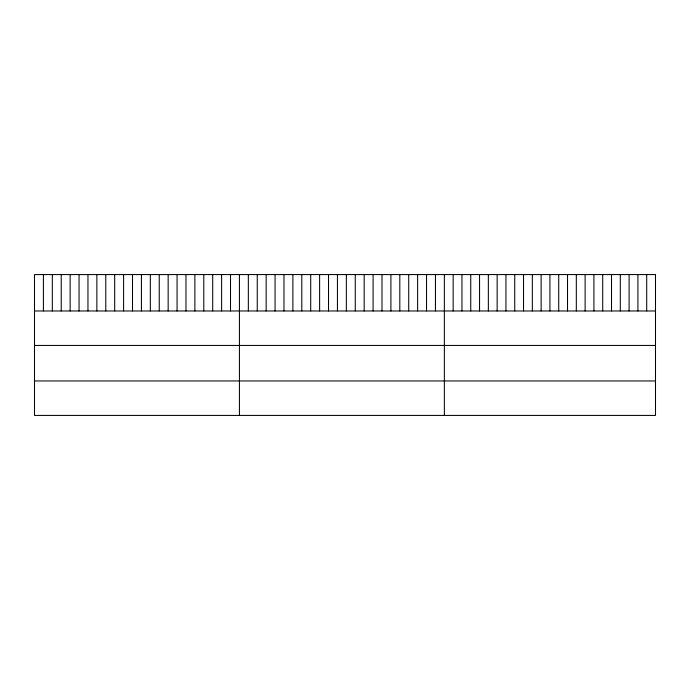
<?xml version="1.0" encoding="UTF-8"?>
<svg xmlns="http://www.w3.org/2000/svg" width="690" height="690" viewBox="0 0 690 690"><rect width="100%" height="100%" fill="white"/><g stroke="black" fill="none" stroke-linecap="round" stroke-linejoin="round"><path stroke-width="1.03" d="M34.5 310.974L655.5 310.974M34.5 345.44L655.5 345.44M34.5 380.958L655.5 380.958M646.702 274.577L646.702 310.974M637.905 274.577L637.905 310.974M629.107 274.577L629.107 310.974M620.31 274.577L620.31 310.974M611.513 274.577L611.513 310.974M602.715 274.577L602.715 310.974M593.918 274.577L593.918 310.974M585.12 274.577L585.12 310.974M576.323 274.577L576.323 310.974M567.525 274.577L567.525 310.974M558.727 274.577L558.727 310.974M549.93 274.577L549.93 310.974M541.133 274.577L541.133 310.974M532.335 274.577L532.335 310.974M523.538 274.577L523.538 310.974M514.74 274.577L514.74 310.974M505.943 274.577L505.943 310.974M497.145 274.577L497.145 310.974M488.348 274.577L488.348 310.974M479.55 274.577L479.55 310.974M470.752 274.577L470.752 310.974M461.955 274.577L461.955 310.974M453.158 274.577L453.158 310.974M444.36 274.577L444.36 415.423M435.45 274.577L435.45 310.974M426.541 274.577L426.541 310.974M417.631 274.577L417.631 310.974M408.721 274.577L408.721 310.974M399.812 274.577L399.812 310.974M390.902 274.577L390.902 310.974M381.993 274.577L381.993 310.974M373.083 274.577L373.083 310.974M364.173 274.577L364.173 310.974M355.264 274.577L355.264 310.974M346.354 274.577L346.354 310.974M337.436 274.577L337.436 310.974M328.526 274.577L328.526 310.974M319.617 274.577L319.617 310.974M310.707 274.577L310.707 310.974M301.797 274.577L301.797 310.974M292.888 274.577L292.888 310.974M283.978 274.577L283.978 310.974M275.069 274.577L275.069 310.974M266.159 274.577L266.159 310.974M257.249 274.577L257.249 310.974M248.34 274.577L248.34 310.974M239.43 274.577L239.43 415.423M230.52 274.577L230.52 310.974M221.611 274.577L221.611 310.974M212.701 274.577L212.701 310.974M203.792 274.577L203.792 310.974M194.882 274.577L194.882 310.974M185.972 274.577L185.972 310.974M177.063 274.577L177.063 310.974M168.153 274.577L168.153 310.974M159.243 274.577L159.243 310.974M150.334 274.577L150.334 310.974M141.424 274.577L141.424 310.974M132.506 274.577L132.506 310.974M123.596 274.577L123.596 310.974M114.687 274.577L114.687 310.974M105.777 274.577L105.777 310.974M96.867 274.577L96.867 310.974M87.958 274.577L87.958 310.974M79.048 274.577L79.048 310.974M70.138 274.577L70.138 310.974M61.229 274.577L61.229 310.974M52.319 274.577L52.319 310.974M43.41 274.577L43.41 310.974M655.5 274.577L34.5 274.577L34.5 415.423L655.5 415.423L655.5 274.577"/></g></svg>
